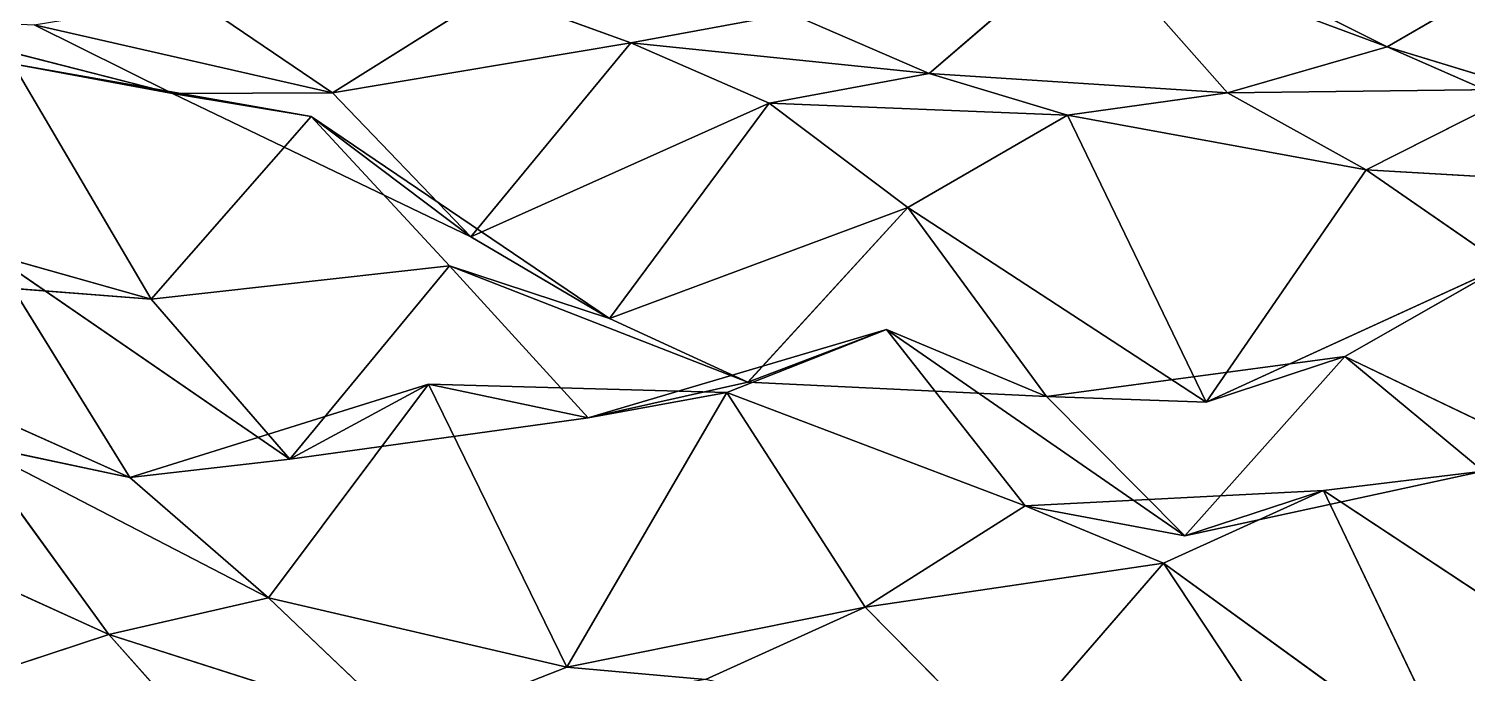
# Model space of a CAD drawing. Header units: metres. Extents: x -3703 to 431, y -1555 to 134.
# Drawn here: x -381.5 to -260.7, y -167.3 to -113.1 of the extents above; entities that cross this region are included whole.
import ezdxf

# ---------------------------------------------------------------- set-up
doc = ezdxf.new("R2010")
doc.units = ezdxf.units.M

msp = doc.modelspace()

# ---------------------------------------------------------------- linework, layer by layer
for p, q in [((-292.4777, -105.32349, -1419.0437), (-305.89407, -116.88707, -1443.9535)), ((-305.89407, -116.88707, -1443.9535), (-292.4777, -105.32349, -1419.0437)), ((-267.43375, -114.651245, -1429.7892), (-292.4777, -105.32349, -1419.0437)), ((-292.4777, -105.32349, -1419.0437), (-280.85013, -118.5235, -1456.4188)), ((-280.85013, -118.5235, -1456.4188), (-292.4777, -105.32349, -1419.0437)), ((-292.4777, -105.32349, -1419.0437), (-267.43375, -114.651245, -1429.7892)), ((-254.01736, -106.83969, -1404.0404), (-267.43375, -114.651245, -1429.7892)), ((-267.43375, -114.651245, -1429.7892), (-254.01736, -106.83969, -1404.0404)), ((-279.0613, -108.808945, -1390.7689), (-267.43375, -114.651245, -1429.7892)), ((-267.43375, -114.651245, -1429.7892), (-279.0613, -108.808945, -1390.7689)), ((-367.6096, -110.59445, -1379.3715), (-355.98203, -118.51399, -1417.9272)), ((-355.98203, -118.51399, -1417.9272), (-367.6096, -110.59445, -1379.3715)), ((-342.56564, -110.093216, -1392.3148), (-355.98203, -118.51399, -1417.9272)), ((-355.98203, -118.51399, -1417.9272), (-342.56564, -110.093216, -1392.3148)), ((-342.56564, -110.093216, -1392.3148), (-330.93805, -114.303085, -1431.7001)), ((-330.93805, -114.303085, -1431.7001), (-342.56564, -110.093216, -1392.3148)), ((-369.39847, -118.55849, -1445.4128), (-394.4424, -112.16673, -1434.0109)), ((-394.4424, -112.16673, -1434.0109), (-369.39847, -118.55849, -1445.4128)), ((-317.52167, -111.8483, -1404.7535), (-330.93805, -114.303085, -1431.7001)), ((-330.93805, -114.303085, -1431.7001), (-317.52167, -111.8483, -1404.7535)), ((-317.52167, -111.8483, -1404.7535), (-305.89407, -116.88707, -1443.9535)), ((-305.89407, -116.88707, -1443.9535), (-317.52167, -111.8483, -1404.7535)), ((-355.98203, -118.51399, -1417.9272), (-381.02597, -112.81357, -1406.3707)), ((-381.02597, -112.81357, -1406.3707), (-369.39847, -118.55849, -1445.4128)), ((-369.39847, -118.55849, -1445.4128), (-381.02597, -112.81357, -1406.3707)), ((-381.02597, -112.81357, -1406.3707), (-355.98203, -118.51399, -1417.9272)), ((-330.93805, -114.303085, -1431.7001), (-355.98203, -118.51399, -1417.9272)), ((-355.98203, -118.51399, -1417.9272), (-330.93805, -114.303085, -1431.7001)), ((-330.93805, -114.303085, -1431.7001), (-344.3545, -130.60187, -1455.551)), ((-344.3545, -130.60187, -1455.551), (-330.93805, -114.303085, -1431.7001)), ((-305.89407, -116.88707, -1443.9535), (-330.93805, -114.303085, -1431.7001)), ((-330.93805, -114.303085, -1431.7001), (-319.31052, -119.38159, -1470.8912)), ((-319.31052, -119.38159, -1470.8912), (-330.93805, -114.303085, -1431.7001)), ((-330.93805, -114.303085, -1431.7001), (-305.89407, -116.88707, -1443.9535)), ((-267.43375, -114.651245, -1429.7892), (-280.85013, -118.5235, -1456.4188)), ((-280.85013, -118.5235, -1456.4188), (-267.43375, -114.651245, -1429.7892)), ((-242.3898, -125.63739, -1440.1638), (-267.43375, -114.651245, -1429.7892)), ((-267.43375, -114.651245, -1429.7892), (-255.80618, -118.21591, -1469.3188)), ((-255.80618, -118.21591, -1469.3188), (-267.43375, -114.651245, -1429.7892)), ((-267.43375, -114.651245, -1429.7892), (-242.3898, -125.63739, -1440.1638)), ((-369.39847, -118.55849, -1445.4128), (-382.81485, -116.0764, -1473.4633)), ((-357.77087, -120.50925, -1485.3033), (-382.81485, -116.0764, -1473.4633)), ((-382.81485, -116.0764, -1473.4633), (-369.39847, -118.55849, -1445.4128)), ((-382.81485, -116.0764, -1473.4633), (-371.18732, -135.83655, -1509.3715)), ((-371.18732, -135.83655, -1509.3715), (-382.81485, -116.0764, -1473.4633)), ((-382.81485, -116.0764, -1473.4633), (-357.77087, -120.50925, -1485.3033)), ((-305.89407, -116.88707, -1443.9535), (-319.31052, -119.38159, -1470.8912)), ((-319.31052, -119.38159, -1470.8912), (-305.89407, -116.88707, -1443.9535)), ((-280.85013, -118.5235, -1456.4188), (-305.89407, -116.88707, -1443.9535)), ((-305.89407, -116.88707, -1443.9535), (-294.26657, -120.37637, -1483.5)), ((-294.26657, -120.37637, -1483.5), (-305.89407, -116.88707, -1443.9535)), ((-305.89407, -116.88707, -1443.9535), (-280.85013, -118.5235, -1456.4188)), ((-255.80618, -118.21591, -1469.3188), (-280.85013, -118.5235, -1456.4188)), ((-280.85013, -118.5235, -1456.4188), (-255.80618, -118.21591, -1469.3188)), ((-255.80618, -118.21591, -1469.3188), (-269.22263, -124.98184, -1495.3014)), ((-269.22263, -124.98184, -1495.3014), (-255.80618, -118.21591, -1469.3188)), ((-355.98203, -118.51399, -1417.9272), (-369.39847, -118.55849, -1445.4128)), ((-369.39847, -118.55849, -1445.4128), (-355.98203, -118.51399, -1417.9272)), ((-344.3545, -130.60187, -1455.551), (-369.39847, -118.55849, -1445.4128)), ((-369.39847, -118.55849, -1445.4128), (-357.77087, -120.50925, -1485.3033)), ((-357.77087, -120.50925, -1485.3033), (-369.39847, -118.55849, -1445.4128)), ((-369.39847, -118.55849, -1445.4128), (-344.3545, -130.60187, -1455.551)), ((-355.98203, -118.51399, -1417.9272), (-344.3545, -130.60187, -1455.551)), ((-344.3545, -130.60187, -1455.551), (-355.98203, -118.51399, -1417.9272)), ((-319.31052, -119.38159, -1470.8912), (-344.3545, -130.60187, -1455.551)), ((-344.3545, -130.60187, -1455.551), (-319.31052, -119.38159, -1470.8912)), ((-319.31052, -119.38159, -1470.8912), (-332.7269, -137.46942, -1494.342)), ((-332.7269, -137.46942, -1494.342), (-319.31052, -119.38159, -1470.8912)), ((-294.26657, -120.37637, -1483.5), (-319.31052, -119.38159, -1470.8912)), ((-319.31052, -119.38159, -1470.8912), (-307.68295, -128.13177, -1509.2612)), ((-307.68295, -128.13177, -1509.2612), (-319.31052, -119.38159, -1470.8912)), ((-319.31052, -119.38159, -1470.8912), (-294.26657, -120.37637, -1483.5)), ((-280.85013, -118.5235, -1456.4188), (-294.26657, -120.37637, -1483.5)), ((-294.26657, -120.37637, -1483.5), (-280.85013, -118.5235, -1456.4188)), ((-280.85013, -118.5235, -1456.4188), (-269.22263, -124.98184, -1495.3014)), ((-269.22263, -124.98184, -1495.3014), (-280.85013, -118.5235, -1456.4188)), ((-357.77087, -120.50925, -1485.3033), (-371.18732, -135.83655, -1509.3715)), ((-371.18732, -135.83655, -1509.3715), (-357.77087, -120.50925, -1485.3033)), ((-344.3545, -130.60187, -1455.551), (-357.77087, -120.50925, -1485.3033)), ((-332.7269, -137.46942, -1494.342), (-357.77087, -120.50925, -1485.3033)), ((-357.77087, -120.50925, -1485.3033), (-344.3545, -130.60187, -1455.551)), ((-357.77087, -120.50925, -1485.3033), (-346.14334, -133.05136, -1522.8254)), ((-346.14334, -133.05136, -1522.8254), (-357.77087, -120.50925, -1485.3033)), ((-357.77087, -120.50925, -1485.3033), (-332.7269, -137.46942, -1494.342)), ((-294.26657, -120.37637, -1483.5), (-307.68295, -128.13177, -1509.2612)), ((-307.68295, -128.13177, -1509.2612), (-294.26657, -120.37637, -1483.5)), ((-269.22263, -124.98184, -1495.3014), (-294.26657, -120.37637, -1483.5)), ((-294.26657, -120.37637, -1483.5), (-282.639, -144.49774, -1518.433)), ((-282.639, -144.49774, -1518.433), (-294.26657, -120.37637, -1483.5)), ((-294.26657, -120.37637, -1483.5), (-269.22263, -124.98184, -1495.3014)), ((-269.22263, -124.98184, -1495.3014), (-282.639, -144.49774, -1518.433)), ((-282.639, -144.49774, -1518.433), (-269.22263, -124.98184, -1495.3014)), ((-244.17865, -126.42679, -1507.8094), (-269.22263, -124.98184, -1495.3014)), ((-269.22263, -124.98184, -1495.3014), (-257.59503, -133.021, -1533.8304)), ((-257.59503, -133.021, -1533.8304), (-269.22263, -124.98184, -1495.3014)), ((-269.22263, -124.98184, -1495.3014), (-244.17865, -126.42679, -1507.8094)), ((-307.68295, -128.13177, -1509.2612), (-332.7269, -137.46942, -1494.342)), ((-332.7269, -137.46942, -1494.342), (-307.68295, -128.13177, -1509.2612)), ((-307.68295, -128.13177, -1509.2612), (-321.0994, -142.79929, -1533.4769)), ((-321.0994, -142.79929, -1533.4769), (-307.68295, -128.13177, -1509.2612)), ((-282.639, -144.49774, -1518.433), (-307.68295, -128.13177, -1509.2612)), ((-307.68295, -128.13177, -1509.2612), (-296.05545, -144.01376, -1546.0366)), ((-296.05545, -144.01376, -1546.0366), (-307.68295, -128.13177, -1509.2612)), ((-307.68295, -128.13177, -1509.2612), (-282.639, -144.49774, -1518.433)), ((-344.3545, -130.60187, -1455.551), (-332.7269, -137.46942, -1494.342)), ((-332.7269, -137.46942, -1494.342), (-344.3545, -130.60187, -1455.551)), ((-371.18732, -135.83655, -1509.3715), (-384.6037, -132.05362, -1537.7128)), ((-359.55972, -149.26804, -1546.6948), (-384.6037, -132.05362, -1537.7128)), ((-384.6037, -132.05362, -1537.7128), (-371.18732, -135.83655, -1509.3715)), ((-384.6037, -132.05362, -1537.7128), (-372.97617, -150.80832, -1573.8458)), ((-372.97617, -150.80832, -1573.8458), (-384.6037, -132.05362, -1537.7128)), ((-384.6037, -132.05362, -1537.7128), (-359.55972, -149.26804, -1546.6948)), ((-371.18732, -135.83655, -1509.3715), (-396.2313, -133.90231, -1496.9728)), ((-396.2313, -133.90231, -1496.9728), (-371.18732, -135.83655, -1509.3715)), ((-346.14334, -133.05136, -1522.8254), (-371.18732, -135.83655, -1509.3715)), ((-371.18732, -135.83655, -1509.3715), (-346.14334, -133.05136, -1522.8254)), ((-346.14334, -133.05136, -1522.8254), (-359.55972, -149.26804, -1546.6948)), ((-359.55972, -149.26804, -1546.6948), (-346.14334, -133.05136, -1522.8254)), ((-332.7269, -137.46942, -1494.342), (-346.14334, -133.05136, -1522.8254)), ((-321.0994, -142.79929, -1533.4769), (-346.14334, -133.05136, -1522.8254)), ((-346.14334, -133.05136, -1522.8254), (-332.7269, -137.46942, -1494.342)), ((-346.14334, -133.05136, -1522.8254), (-334.51578, -145.79422, -1560.3027)), ((-334.51578, -145.79422, -1560.3027), (-346.14334, -133.05136, -1522.8254)), ((-346.14334, -133.05136, -1522.8254), (-321.0994, -142.79929, -1533.4769)), ((-257.59503, -133.021, -1533.8304), (-282.639, -144.49774, -1518.433)), ((-282.639, -144.49774, -1518.433), (-257.59503, -133.021, -1533.8304)), ((-257.59503, -133.021, -1533.8304), (-271.01147, -140.65298, -1559.6194)), ((-271.01147, -140.65298, -1559.6194), (-257.59503, -133.021, -1533.8304)), ((-371.18732, -135.83655, -1509.3715), (-359.55972, -149.26804, -1546.6948)), ((-359.55972, -149.26804, -1546.6948), (-371.18732, -135.83655, -1509.3715)), ((-332.7269, -137.46942, -1494.342), (-321.0994, -142.79929, -1533.4769)), ((-321.0994, -142.79929, -1533.4769), (-332.7269, -137.46942, -1494.342)), ((-309.47183, -138.37546, -1574.7928), (-334.51578, -145.79422, -1560.3027)), ((-334.51578, -145.79422, -1560.3027), (-309.47183, -138.37546, -1574.7928)), ((-309.47183, -138.37546, -1574.7928), (-322.88828, -143.67447, -1601.1034)), ((-322.88828, -143.67447, -1601.1034), (-309.47183, -138.37546, -1574.7928)), ((-321.0994, -142.79929, -1533.4769), (-309.47183, -138.37546, -1574.7928)), ((-309.47183, -138.37546, -1574.7928), (-321.0994, -142.79929, -1533.4769)), ((-296.05545, -144.01376, -1546.0366), (-309.47183, -138.37546, -1574.7928)), ((-284.42786, -155.70935, -1583.748), (-309.47183, -138.37546, -1574.7928)), ((-309.47183, -138.37546, -1574.7928), (-296.05545, -144.01376, -1546.0366)), ((-309.47183, -138.37546, -1574.7928), (-297.8443, -153.1979, -1611.8052)), ((-297.8443, -153.1979, -1611.8052), (-309.47183, -138.37546, -1574.7928)), ((-309.47183, -138.37546, -1574.7928), (-284.42786, -155.70935, -1583.748)), ((-372.97617, -150.80832, -1573.8458), (-398.02014, -139.62418, -1563.5155)), ((-398.02014, -139.62418, -1563.5155), (-372.97617, -150.80832, -1573.8458)), ((-271.01147, -140.65298, -1559.6194), (-296.05545, -144.01376, -1546.0366)), ((-296.05545, -144.01376, -1546.0366), (-271.01147, -140.65298, -1559.6194)), ((-271.01147, -140.65298, -1559.6194), (-284.42786, -155.70935, -1583.748)), ((-284.42786, -155.70935, -1583.748), (-271.01147, -140.65298, -1559.6194)), ((-282.639, -144.49774, -1518.433), (-271.01147, -140.65298, -1559.6194)), ((-271.01147, -140.65298, -1559.6194), (-282.639, -144.49774, -1518.433)), ((-245.9675, -152.65826, -1569.7661), (-271.01147, -140.65298, -1559.6194)), ((-271.01147, -140.65298, -1559.6194), (-259.38388, -150.27716, -1597.794)), ((-259.38388, -150.27716, -1597.794), (-271.01147, -140.65298, -1559.6194)), ((-271.01147, -140.65298, -1559.6194), (-245.9675, -152.65826, -1569.7661)), ((-347.93222, -142.98322, -1588.4268), (-372.97617, -150.80832, -1573.8458)), ((-372.97617, -150.80832, -1573.8458), (-347.93222, -142.98322, -1588.4268)), ((-347.93222, -142.98322, -1588.4268), (-361.3486, -160.92987, -1611.9093)), ((-361.3486, -160.92987, -1611.9093), (-347.93222, -142.98322, -1588.4268)), ((-359.55972, -149.26804, -1546.6948), (-347.93222, -142.98322, -1588.4268)), ((-347.93222, -142.98322, -1588.4268), (-359.55972, -149.26804, -1546.6948)), ((-334.51578, -145.79422, -1560.3027), (-347.93222, -142.98322, -1588.4268)), ((-322.88828, -143.67447, -1601.1034), (-347.93222, -142.98322, -1588.4268)), ((-347.93222, -142.98322, -1588.4268), (-334.51578, -145.79422, -1560.3027)), ((-347.93222, -142.98322, -1588.4268), (-336.30466, -166.74084, -1623.441)), ((-336.30466, -166.74084, -1623.441), (-347.93222, -142.98322, -1588.4268)), ((-347.93222, -142.98322, -1588.4268), (-322.88828, -143.67447, -1601.1034)), ((-322.88828, -143.67447, -1601.1034), (-336.30466, -166.74084, -1623.441)), ((-336.30466, -166.74084, -1623.441), (-322.88828, -143.67447, -1601.1034)), ((-321.0994, -142.79929, -1533.4769), (-334.51578, -145.79422, -1560.3027)), ((-334.51578, -145.79422, -1560.3027), (-321.0994, -142.79929, -1533.4769)), ((-334.51578, -145.79422, -1560.3027), (-322.88828, -143.67447, -1601.1034)), ((-322.88828, -143.67447, -1601.1034), (-334.51578, -145.79422, -1560.3027)), ((-297.8443, -153.1979, -1611.8052), (-322.88828, -143.67447, -1601.1034)), ((-322.88828, -143.67447, -1601.1034), (-311.26068, -161.71274, -1637.3966)), ((-311.26068, -161.71274, -1637.3966), (-322.88828, -143.67447, -1601.1034)), ((-322.88828, -143.67447, -1601.1034), (-297.8443, -153.1979, -1611.8052)), ((-296.05545, -144.01376, -1546.0366), (-321.0994, -142.79929, -1533.4769)), ((-321.0994, -142.79929, -1533.4769), (-296.05545, -144.01376, -1546.0366)), ((-282.639, -144.49774, -1518.433), (-296.05545, -144.01376, -1546.0366)), ((-296.05545, -144.01376, -1546.0366), (-282.639, -144.49774, -1518.433)), ((-296.05545, -144.01376, -1546.0366), (-284.42786, -155.70935, -1583.748)), ((-284.42786, -155.70935, -1583.748), (-296.05545, -144.01376, -1546.0366)), ((-334.51578, -145.79422, -1560.3027), (-359.55972, -149.26804, -1546.6948)), ((-359.55972, -149.26804, -1546.6948), (-334.51578, -145.79422, -1560.3027)), ((-372.97617, -150.80832, -1573.8458), (-386.39255, -147.9711, -1601.9757)), ((-361.3486, -160.92987, -1611.9093), (-386.39255, -147.9711, -1601.9757)), ((-386.39255, -147.9711, -1601.9757), (-372.97617, -150.80832, -1573.8458)), ((-386.39255, -147.9711, -1601.9757), (-374.76505, -164.00421, -1638.7172)), ((-374.76505, -164.00421, -1638.7172), (-386.39255, -147.9711, -1601.9757)), ((-386.39255, -147.9711, -1601.9757), (-361.3486, -160.92987, -1611.9093)), ((-359.55972, -149.26804, -1546.6948), (-372.97617, -150.80832, -1573.8458)), ((-372.97617, -150.80832, -1573.8458), (-359.55972, -149.26804, -1546.6948)), ((-372.97617, -150.80832, -1573.8458), (-361.3486, -160.92987, -1611.9093)), ((-361.3486, -160.92987, -1611.9093), (-372.97617, -150.80832, -1573.8458)), ((-259.38388, -150.27716, -1597.794), (-284.42786, -155.70935, -1583.748)), ((-284.42786, -155.70935, -1583.748), (-259.38388, -150.27716, -1597.794)), ((-259.38388, -150.27716, -1597.794), (-272.80032, -151.90329, -1624.9258)), ((-272.80032, -151.90329, -1624.9258), (-259.38388, -150.27716, -1597.794)), ((-272.80032, -151.90329, -1624.9258), (-297.8443, -153.1979, -1611.8052)), ((-297.8443, -153.1979, -1611.8052), (-272.80032, -151.90329, -1624.9258)), ((-272.80032, -151.90329, -1624.9258), (-286.2167, -158.02225, -1651.0531)), ((-286.2167, -158.02225, -1651.0531), (-272.80032, -151.90329, -1624.9258)), ((-284.42786, -155.70935, -1583.748), (-272.80032, -151.90329, -1624.9258)), ((-272.80032, -151.90329, -1624.9258), (-284.42786, -155.70935, -1583.748)), ((-247.75638, -168.46399, -1634.054), (-272.80032, -151.90329, -1624.9258)), ((-272.80032, -151.90329, -1624.9258), (-261.17276, -176.1821, -1659.8236)), ((-261.17276, -176.1821, -1659.8236), (-272.80032, -151.90329, -1624.9258)), ((-272.80032, -151.90329, -1624.9258), (-247.75638, -168.46399, -1634.054)), ((-374.76505, -164.00421, -1638.7172), (-399.809, -152.59277, -1628.4376)), ((-399.809, -152.59277, -1628.4376), (-374.76505, -164.00421, -1638.7172)), ((-297.8443, -153.1979, -1611.8052), (-311.26068, -161.71274, -1637.3966)), ((-311.26068, -161.71274, -1637.3966), (-297.8443, -153.1979, -1611.8052)), ((-284.42786, -155.70935, -1583.748), (-297.8443, -153.1979, -1611.8052)), ((-297.8443, -153.1979, -1611.8052), (-284.42786, -155.70935, -1583.748)), ((-297.8443, -153.1979, -1611.8052), (-286.2167, -158.02225, -1651.0531)), ((-286.2167, -158.02225, -1651.0531), (-297.8443, -153.1979, -1611.8052)), ((-286.2167, -158.02225, -1651.0531), (-311.26068, -161.71274, -1637.3966)), ((-311.26068, -161.71274, -1637.3966), (-286.2167, -158.02225, -1651.0531)), ((-286.2167, -158.02225, -1651.0531), (-299.63315, -173.50076, -1675.0873)), ((-299.63315, -173.50076, -1675.0873), (-286.2167, -158.02225, -1651.0531)), ((-261.17276, -176.1821, -1659.8236), (-286.2167, -158.02225, -1651.0531)), ((-286.2167, -158.02225, -1651.0531), (-274.5892, -175.61075, -1687.4467)), ((-274.5892, -175.61075, -1687.4467), (-286.2167, -158.02225, -1651.0531)), ((-286.2167, -158.02225, -1651.0531), (-261.17276, -176.1821, -1659.8236)), ((-361.3486, -160.92987, -1611.9093), (-374.76505, -164.00421, -1638.7172)), ((-374.76505, -164.00421, -1638.7172), (-361.3486, -160.92987, -1611.9093)), ((-336.30466, -166.74084, -1623.441), (-361.3486, -160.92987, -1611.9093)), ((-361.3486, -160.92987, -1611.9093), (-349.7211, -172.00024, -1649.7604)), ((-349.7211, -172.00024, -1649.7604), (-361.3486, -160.92987, -1611.9093)), ((-361.3486, -160.92987, -1611.9093), (-336.30466, -166.74084, -1623.441)), ((-311.26068, -161.71274, -1637.3966), (-336.30466, -166.74084, -1623.441)), ((-336.30466, -166.74084, -1623.441), (-311.26068, -161.71274, -1637.3966)), ((-311.26068, -161.71274, -1637.3966), (-324.67712, -167.7761, -1663.5361)), ((-324.67712, -167.7761, -1663.5361), (-311.26068, -161.71274, -1637.3966)), ((-311.26068, -161.71274, -1637.3966), (-299.63315, -173.50076, -1675.0873)), ((-299.63315, -173.50076, -1675.0873), (-311.26068, -161.71274, -1637.3966)), ((-374.76505, -164.00421, -1638.7172), (-388.18143, -168.42963, -1665.223)), ((-388.18143, -168.42963, -1665.223), (-374.76505, -164.00421, -1638.7172)), ((-349.7211, -172.00024, -1649.7604), (-374.76505, -164.00421, -1638.7172)), ((-374.76505, -164.00421, -1638.7172), (-363.13748, -177.03595, -1676.1299)), ((-363.13748, -177.03595, -1676.1299), (-374.76505, -164.00421, -1638.7172)), ((-374.76505, -164.00421, -1638.7172), (-349.7211, -172.00024, -1649.7604)), ((-336.30466, -166.74084, -1623.441), (-349.7211, -172.00024, -1649.7604)), ((-349.7211, -172.00024, -1649.7604), (-336.30466, -166.74084, -1623.441)), ((-336.30466, -166.74084, -1623.441), (-324.67712, -167.7761, -1663.5361)), ((-324.67712, -167.7761, -1663.5361), (-336.30466, -166.74084, -1623.441))]:
    msp.add_line(p, q)
for points in [[(-305.89407, -116.88707, -1443.9535), (-317.52167, -111.8483, -1404.7535), (-292.4777, -105.32349, -1419.0437), (-292.4776, -105.32339, -1419.0436)], [(-292.4777, -105.32349, -1419.0437), (-280.85013, -118.5235, -1456.4188), (-305.89407, -116.88707, -1443.9535), (-305.89398, -116.88697, -1443.9534)], [(-279.0613, -108.808945, -1390.7689), (-267.43375, -114.651245, -1429.7892), (-292.4777, -105.32349, -1419.0437), (-292.4776, -105.32339, -1419.0436)], [(-280.85013, -118.5235, -1456.4188), (-292.4777, -105.32349, -1419.0437), (-267.43375, -114.651245, -1429.7892), (-267.43365, -114.651146, -1429.7891)], [(-267.43375, -114.651245, -1429.7892), (-279.0613, -108.808945, -1390.7689), (-254.01736, -106.83969, -1404.0404), (-254.01726, -106.83959, -1404.0403)], [(-254.01736, -106.83969, -1404.0404), (-242.3898, -125.63739, -1440.1638), (-267.43375, -114.651245, -1429.7892), (-267.43365, -114.651146, -1429.7891)], [(-367.6096, -110.59445, -1379.3715), (-355.98203, -118.51399, -1417.9272), (-381.02597, -112.81357, -1406.3707), (-381.02588, -112.81347, -1406.3706)], [(-355.98203, -118.51399, -1417.9272), (-367.6096, -110.59445, -1379.3715), (-342.56564, -110.093216, -1392.3148), (-342.56555, -110.09312, -1392.3147)], [(-342.56564, -110.093216, -1392.3148), (-330.93805, -114.303085, -1431.7001), (-355.98203, -118.51399, -1417.9272), (-355.98193, -118.51389, -1417.9271)], [(-330.93805, -114.303085, -1431.7001), (-342.56564, -110.093216, -1392.3148), (-317.52167, -111.8483, -1404.7535), (-317.52158, -111.8482, -1404.7534)], [(-381.02597, -112.81357, -1406.3707), (-369.39847, -118.55849, -1445.4128), (-394.4424, -112.16673, -1434.0109), (-394.44232, -112.16663, -1434.0107)], [(-382.81485, -116.0764, -1473.4633), (-394.4424, -112.16673, -1434.0109), (-369.39847, -118.55849, -1445.4128), (-369.39838, -118.55839, -1445.4127)], [(-317.52167, -111.8483, -1404.7535), (-305.89407, -116.88707, -1443.9535), (-330.93805, -114.303085, -1431.7001), (-330.93796, -114.302986, -1431.7)], [(-369.39847, -118.55849, -1445.4128), (-381.02597, -112.81357, -1406.3707), (-355.98203, -118.51399, -1417.9272), (-355.98193, -118.51389, -1417.9271)], [(-344.3545, -130.60187, -1455.551), (-355.98203, -118.51399, -1417.9272), (-330.93805, -114.303085, -1431.7001), (-330.93796, -114.302986, -1431.7)], [(-330.93805, -114.303085, -1431.7001), (-319.31052, -119.38159, -1470.8912), (-344.3545, -130.60187, -1455.551), (-344.3544, -130.60176, -1455.5509)], [(-319.31052, -119.38159, -1470.8912), (-330.93805, -114.303085, -1431.7001), (-305.89407, -116.88707, -1443.9535), (-305.89398, -116.88697, -1443.9534)], [(-267.43375, -114.651245, -1429.7892), (-255.80618, -118.21591, -1469.3188), (-280.85013, -118.5235, -1456.4188), (-280.85004, -118.5234, -1456.4187)], [(-255.80618, -118.21591, -1469.3188), (-267.43375, -114.651245, -1429.7892), (-242.3898, -125.63739, -1440.1638), (-242.3897, -125.63729, -1440.1637)], [(-382.81485, -116.0764, -1473.4633), (-371.18732, -135.83655, -1509.3715), (-396.2313, -133.90231, -1496.9728), (-396.2312, -133.9022, -1496.9727)], [(-369.39847, -118.55849, -1445.4128), (-357.77087, -120.50925, -1485.3033), (-382.81485, -116.0764, -1473.4633), (-382.81476, -116.0763, -1473.4631)], [(-371.18732, -135.83655, -1509.3715), (-382.81485, -116.0764, -1473.4633), (-357.77087, -120.50925, -1485.3033), (-357.77078, -120.50915, -1485.3032)], [(-305.89407, -116.88707, -1443.9535), (-294.26657, -120.37637, -1483.5), (-319.31052, -119.38159, -1470.8912), (-319.31042, -119.38149, -1470.8911)], [(-294.26657, -120.37637, -1483.5), (-305.89407, -116.88707, -1443.9535), (-280.85013, -118.5235, -1456.4188), (-280.85004, -118.5234, -1456.4187)], [(-269.22263, -124.98184, -1495.3014), (-280.85013, -118.5235, -1456.4188), (-255.80618, -118.21591, -1469.3188), (-255.80608, -118.21581, -1469.3187)], [(-255.80618, -118.21591, -1469.3188), (-244.17865, -126.42679, -1507.8094), (-269.22263, -124.98184, -1495.3014), (-269.22253, -124.98174, -1495.3013)], [(-355.98203, -118.51399, -1417.9272), (-344.3545, -130.60187, -1455.551), (-369.39847, -118.55849, -1445.4128), (-369.39838, -118.55839, -1445.4127)], [(-357.77087, -120.50925, -1485.3033), (-369.39847, -118.55849, -1445.4128), (-344.3545, -130.60187, -1455.551), (-344.3544, -130.60176, -1455.5509)], [(-332.7269, -137.46942, -1494.342), (-344.3545, -130.60187, -1455.551), (-319.31052, -119.38159, -1470.8912), (-319.31042, -119.38149, -1470.8911)], [(-319.31052, -119.38159, -1470.8912), (-307.68295, -128.13177, -1509.2612), (-332.7269, -137.46942, -1494.342), (-332.7268, -137.46931, -1494.3419)], [(-307.68295, -128.13177, -1509.2612), (-319.31052, -119.38159, -1470.8912), (-294.26657, -120.37637, -1483.5), (-294.26648, -120.376274, -1483.4999)], [(-280.85013, -118.5235, -1456.4188), (-269.22263, -124.98184, -1495.3014), (-294.26657, -120.37637, -1483.5), (-294.26648, -120.376274, -1483.4999)], [(-357.77087, -120.50925, -1485.3033), (-346.14334, -133.05136, -1522.8254), (-371.18732, -135.83655, -1509.3715), (-371.18723, -135.83644, -1509.3713)], [(-344.3545, -130.60187, -1455.551), (-332.7269, -137.46942, -1494.342), (-357.77087, -120.50925, -1485.3033), (-357.77078, -120.50915, -1485.3032)], [(-346.14334, -133.05136, -1522.8254), (-357.77087, -120.50925, -1485.3033), (-332.7269, -137.46942, -1494.342), (-332.7268, -137.46931, -1494.3419)], [(-294.26657, -120.37637, -1483.5), (-282.639, -144.49774, -1518.433), (-307.68295, -128.13177, -1509.2612), (-307.68286, -128.13167, -1509.2611)], [(-282.639, -144.49774, -1518.433), (-294.26657, -120.37637, -1483.5), (-269.22263, -124.98184, -1495.3014), (-269.22253, -124.98174, -1495.3013)], [(-269.22263, -124.98184, -1495.3014), (-257.59503, -133.021, -1533.8304), (-282.639, -144.49774, -1518.433), (-282.63892, -144.49763, -1518.4329)], [(-257.59503, -133.021, -1533.8304), (-269.22263, -124.98184, -1495.3014), (-244.17865, -126.42679, -1507.8094), (-244.17854, -126.42669, -1507.8093)], [(-321.0994, -142.79929, -1533.4769), (-332.7269, -137.46942, -1494.342), (-307.68295, -128.13177, -1509.2612), (-307.68286, -128.13167, -1509.2611)], [(-307.68295, -128.13177, -1509.2612), (-296.05545, -144.01376, -1546.0366), (-321.0994, -142.79929, -1533.4769), (-321.0993, -142.79918, -1533.4768)], [(-296.05545, -144.01376, -1546.0366), (-307.68295, -128.13177, -1509.2612), (-282.639, -144.49774, -1518.433), (-282.63892, -144.49763, -1518.4329)], [(-384.6037, -132.05362, -1537.7128), (-372.97617, -150.80832, -1573.8458), (-398.02014, -139.62418, -1563.5155), (-398.02005, -139.62407, -1563.5154)], [(-384.6037, -132.05362, -1537.7128), (-396.2313, -133.90231, -1496.9728), (-371.18732, -135.83655, -1509.3715), (-371.18723, -135.83644, -1509.3713)], [(-371.18732, -135.83655, -1509.3715), (-359.55972, -149.26804, -1546.6948), (-384.6037, -132.05362, -1537.7128), (-384.6036, -132.05351, -1537.7126)], [(-372.97617, -150.80832, -1573.8458), (-384.6037, -132.05362, -1537.7128), (-359.55972, -149.26804, -1546.6948), (-359.55963, -149.26793, -1546.6947)], [(-359.55972, -149.26804, -1546.6948), (-371.18732, -135.83655, -1509.3715), (-346.14334, -133.05136, -1522.8254), (-346.14325, -133.05125, -1522.8253)], [(-346.14334, -133.05136, -1522.8254), (-334.51578, -145.79422, -1560.3027), (-359.55972, -149.26804, -1546.6948), (-359.55963, -149.26793, -1546.6947)], [(-332.7269, -137.46942, -1494.342), (-321.0994, -142.79929, -1533.4769), (-346.14334, -133.05136, -1522.8254), (-346.14325, -133.05125, -1522.8253)], [(-334.51578, -145.79422, -1560.3027), (-346.14334, -133.05136, -1522.8254), (-321.0994, -142.79929, -1533.4769), (-321.0993, -142.79918, -1533.4768)], [(-271.01147, -140.65298, -1559.6194), (-282.639, -144.49774, -1518.433), (-257.59503, -133.021, -1533.8304), (-257.59494, -133.02089, -1533.8303)], [(-257.59503, -133.021, -1533.8304), (-245.9675, -152.65826, -1569.7661), (-271.01147, -140.65298, -1559.6194), (-271.01138, -140.65288, -1559.6193)], [(-322.88828, -143.67447, -1601.1034), (-334.51578, -145.79422, -1560.3027), (-309.47183, -138.37546, -1574.7928), (-309.47174, -138.37535, -1574.7927)], [(-321.0994, -142.79929, -1533.4769), (-309.47183, -138.37546, -1574.7928), (-334.51578, -145.79422, -1560.3027), (-334.5157, -145.79411, -1560.3026)], [(-309.47183, -138.37546, -1574.7928), (-297.8443, -153.1979, -1611.8052), (-322.88828, -143.67447, -1601.1034), (-322.88818, -143.67436, -1601.1033)], [(-309.47183, -138.37546, -1574.7928), (-321.0994, -142.79929, -1533.4769), (-296.05545, -144.01376, -1546.0366), (-296.05536, -144.01366, -1546.0365)], [(-296.05545, -144.01376, -1546.0366), (-284.42786, -155.70935, -1583.748), (-309.47183, -138.37546, -1574.7928), (-309.47174, -138.37535, -1574.7927)], [(-297.8443, -153.1979, -1611.8052), (-309.47183, -138.37546, -1574.7928), (-284.42786, -155.70935, -1583.748), (-284.42776, -155.70924, -1583.7479)], [(-386.39255, -147.9711, -1601.9757), (-398.02014, -139.62418, -1563.5155), (-372.97617, -150.80832, -1573.8458), (-372.97607, -150.80821, -1573.8457)], [(-284.42786, -155.70935, -1583.748), (-296.05545, -144.01376, -1546.0366), (-271.01147, -140.65298, -1559.6194), (-271.01138, -140.65288, -1559.6193)], [(-282.639, -144.49774, -1518.433), (-271.01147, -140.65298, -1559.6194), (-296.05545, -144.01376, -1546.0366), (-296.05536, -144.01366, -1546.0365)], [(-271.01147, -140.65298, -1559.6194), (-259.38388, -150.27716, -1597.794), (-284.42786, -155.70935, -1583.748), (-284.42776, -155.70924, -1583.7479)], [(-259.38388, -150.27716, -1597.794), (-271.01147, -140.65298, -1559.6194), (-245.9675, -152.65826, -1569.7661), (-245.96739, -152.65816, -1569.766)], [(-361.3486, -160.92987, -1611.9093), (-372.97617, -150.80832, -1573.8458), (-347.93222, -142.98322, -1588.4268), (-347.93213, -142.98311, -1588.4266)], [(-359.55972, -149.26804, -1546.6948), (-347.93222, -142.98322, -1588.4268), (-372.97617, -150.80832, -1573.8458), (-372.97607, -150.80821, -1573.8457)], [(-347.93222, -142.98322, -1588.4268), (-336.30466, -166.74084, -1623.441), (-361.3486, -160.92987, -1611.9093), (-361.3485, -160.92976, -1611.9092)], [(-347.93222, -142.98322, -1588.4268), (-359.55972, -149.26804, -1546.6948), (-334.51578, -145.79422, -1560.3027), (-334.5157, -145.79411, -1560.3026)], [(-334.51578, -145.79422, -1560.3027), (-322.88828, -143.67447, -1601.1034), (-347.93222, -142.98322, -1588.4268), (-347.93213, -142.98311, -1588.4266)], [(-336.30466, -166.74084, -1623.441), (-347.93222, -142.98322, -1588.4268), (-322.88828, -143.67447, -1601.1034), (-322.88818, -143.67436, -1601.1033)], [(-322.88828, -143.67447, -1601.1034), (-311.26068, -161.71274, -1637.3966), (-336.30466, -166.74084, -1623.441), (-336.30457, -166.74074, -1623.4409)], [(-311.26068, -161.71274, -1637.3966), (-322.88828, -143.67447, -1601.1034), (-297.8443, -153.1979, -1611.8052), (-297.8442, -153.1978, -1611.805)], [(-386.39255, -147.9711, -1601.9757), (-374.76505, -164.00421, -1638.7172), (-399.809, -152.59277, -1628.4376), (-399.8089, -152.59267, -1628.4375)], [(-372.97617, -150.80832, -1573.8458), (-361.3486, -160.92987, -1611.9093), (-386.39255, -147.9711, -1601.9757), (-386.39246, -147.971, -1601.9756)], [(-374.76505, -164.00421, -1638.7172), (-386.39255, -147.9711, -1601.9757), (-361.3486, -160.92987, -1611.9093), (-361.3485, -160.92976, -1611.9092)], [(-272.80032, -151.90329, -1624.9258), (-284.42786, -155.70935, -1583.748), (-259.38388, -150.27716, -1597.794), (-259.3838, -150.27705, -1597.7938)], [(-259.38388, -150.27716, -1597.794), (-247.75638, -168.46399, -1634.054), (-272.80032, -151.90329, -1624.9258), (-272.80023, -151.90318, -1624.9257)], [(-286.2167, -158.02225, -1651.0531), (-297.8443, -153.1979, -1611.8052), (-272.80032, -151.90329, -1624.9258), (-272.80023, -151.90318, -1624.9257)], [(-284.42786, -155.70935, -1583.748), (-272.80032, -151.90329, -1624.9258), (-297.8443, -153.1979, -1611.8052), (-297.8442, -153.1978, -1611.805)], [(-272.80032, -151.90329, -1624.9258), (-261.17276, -176.1821, -1659.8236), (-286.2167, -158.02225, -1651.0531), (-286.2166, -158.02214, -1651.053)], [(-261.17276, -176.1821, -1659.8236), (-272.80032, -151.90329, -1624.9258), (-247.75638, -168.46399, -1634.054), (-247.75627, -168.46388, -1634.0538)], [(-388.18143, -168.42963, -1665.223), (-399.809, -152.59277, -1628.4376), (-374.76505, -164.00421, -1638.7172), (-374.76495, -164.0041, -1638.717)], [(-297.8443, -153.1979, -1611.8052), (-286.2167, -158.02225, -1651.0531), (-311.26068, -161.71274, -1637.3966), (-311.2606, -161.71263, -1637.3965)], [(-299.63315, -173.50076, -1675.0873), (-311.26068, -161.71274, -1637.3966), (-286.2167, -158.02225, -1651.0531), (-286.2166, -158.02214, -1651.053)], [(-286.2167, -158.02225, -1651.0531), (-274.5892, -175.61075, -1687.4467), (-299.63315, -173.50076, -1675.0873), (-299.63306, -173.50066, -1675.0872)], [(-274.5892, -175.61075, -1687.4467), (-286.2167, -158.02225, -1651.0531), (-261.17276, -176.1821, -1659.8236), (-261.17267, -176.18199, -1659.8235)], [(-361.3486, -160.92987, -1611.9093), (-349.7211, -172.00024, -1649.7604), (-374.76505, -164.00421, -1638.7172), (-374.76495, -164.0041, -1638.717)], [(-349.7211, -172.00024, -1649.7604), (-361.3486, -160.92987, -1611.9093), (-336.30466, -166.74084, -1623.441), (-336.30457, -166.74074, -1623.4409)], [(-324.67712, -167.7761, -1663.5361), (-336.30466, -166.74084, -1623.441), (-311.26068, -161.71274, -1637.3966), (-311.2606, -161.71263, -1637.3965)], [(-311.26068, -161.71274, -1637.3966), (-299.63315, -173.50076, -1675.0873), (-324.67712, -167.7761, -1663.5361), (-324.67703, -167.77599, -1663.536)], [(-374.76505, -164.00421, -1638.7172), (-363.13748, -177.03595, -1676.1299), (-388.18143, -168.42963, -1665.223), (-388.18134, -168.42952, -1665.2229)], [(-363.13748, -177.03595, -1676.1299), (-374.76505, -164.00421, -1638.7172), (-349.7211, -172.00024, -1649.7604), (-349.721, -172.00014, -1649.7603)], [(-336.30466, -166.74084, -1623.441), (-324.67712, -167.7761, -1663.5361), (-349.7211, -172.00024, -1649.7604), (-349.721, -172.00014, -1649.7603)]]:
    msp.add_3dface(points)

doc.saveas('drawing.dxf')
